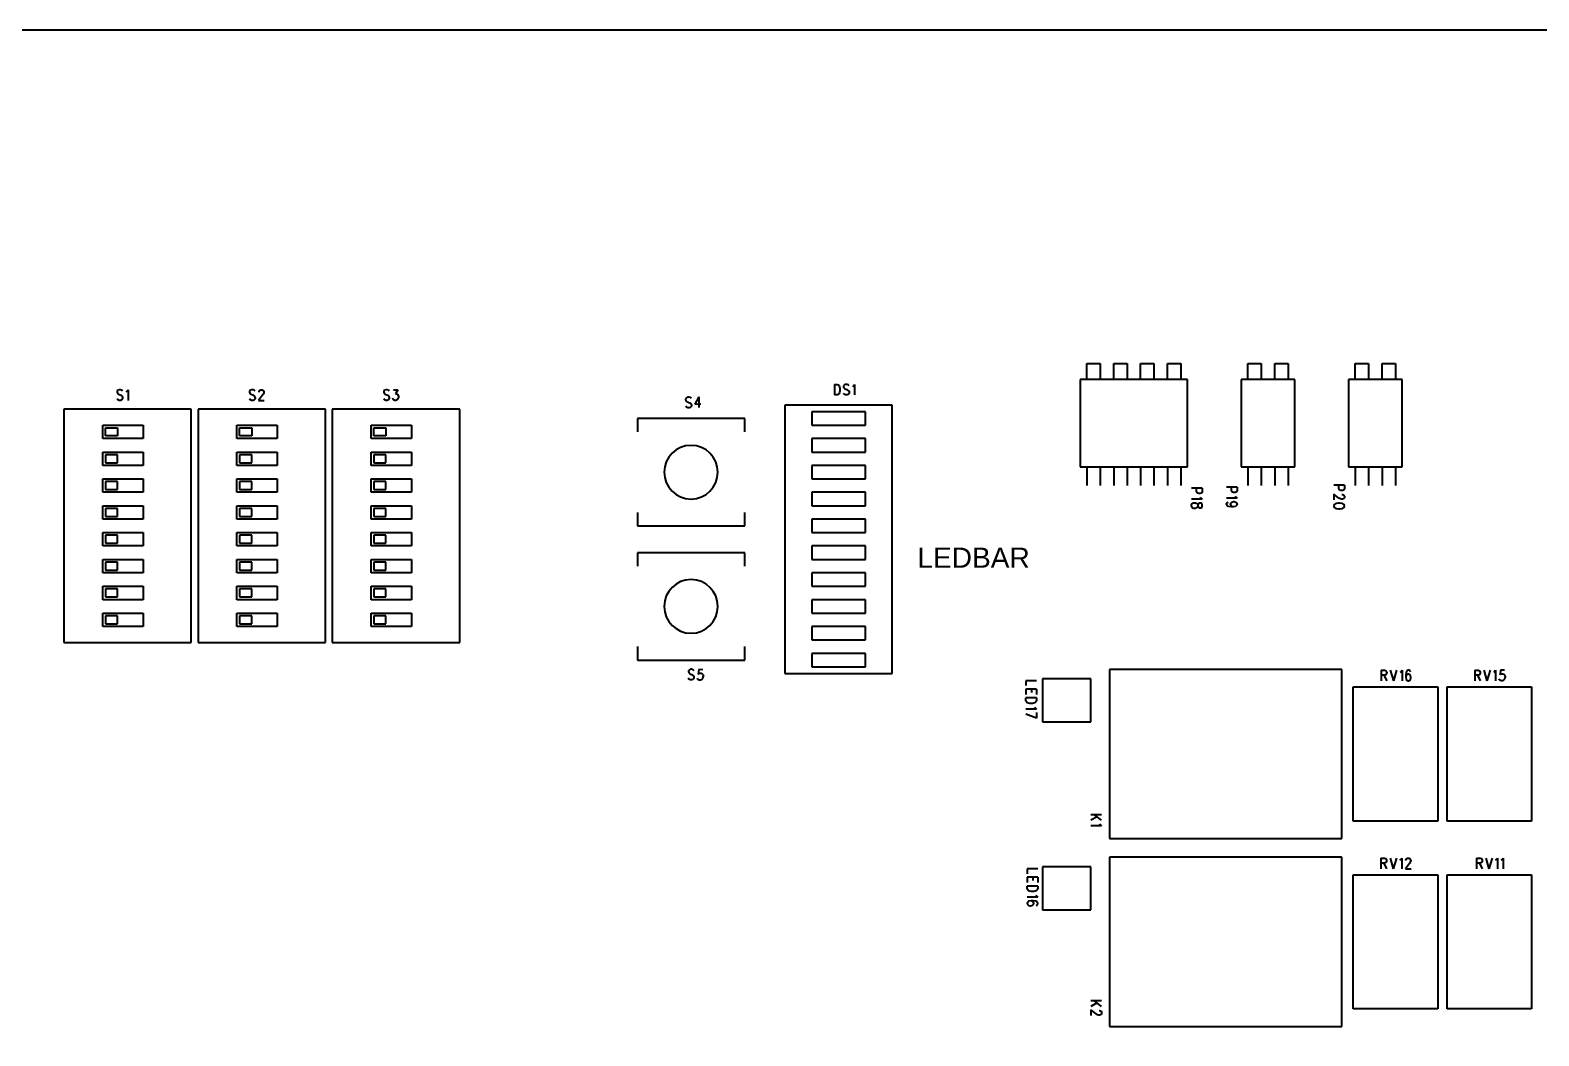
# Model space of a CAD drawing. Header units: millimetres. Extents: x 431884 to 533746, y -292344 to -203978.
# Drawn here: x 473437 to 501546, y -222712 to -203978 of the extents above; entities that cross this region are included whole.
import ezdxf
from ezdxf.enums import TextEntityAlignment as Align

# ---------------------------------------------------------------- set-up
doc = ezdxf.new("R2010")
doc.units = ezdxf.units.MM
doc.header["$LTSCALE"] = 12.5
doc.header["$MEASUREMENT"] = 0
doc.layers.add('SST001026_PHO', color=9, linetype='Continuous')
doc.styles.get("Standard").update_dxf_attribs({"font": 'arial.ttf'})

# ---------------------------------------------------------------- blocks, each defined once
blk = doc.blocks.new('8-Way APC')
blk.add_lwpolyline([(510464, -203978), (456008, -203978), (456008, -292344), (510464, -292344)], close=True)
at = {"layer": 'SST001026_PHO', "color": 0}
for p, q in [((493125, -210487), (493125, -210187)), ((493125, -210187), (493375, -210187)), ((493375, -210187), (493375, -210487)), ((493625, -210487), (493625, -210187)), ((493625, -210187), (493875, -210187)), ((493875, -210187), (493875, -210487)), ((494125, -210487), (494125, -210187)), ((494125, -210187), (494375, -210187)), ((494375, -210187), (494375, -210487)), ((494625, -210487), (494625, -210187)), ((494625, -210187), (494875, -210187)), ((494875, -210187), (494875, -210487)), ((496125, -210487), (496125, -210187)), ((496125, -210187), (496375, -210187)), ((496375, -210187), (496375, -210487)), ((496625, -210487), (496625, -210187)), ((496625, -210187), (496875, -210187)), ((496875, -210187), (496875, -210487)), ((498125, -210487), (498125, -210187)), ((498125, -210187), (498375, -210187)), ((498375, -210187), (498375, -210487)), ((498625, -210487), (498625, -210187)), ((498625, -210187), (498875, -210187)), ((498875, -210187), (498875, -210487)), ((495000, -210487), (493000, -210487)), ((493000, -210487), (493000, -212112)), ((495000, -212112), (495000, -210487)), ((497000, -210487), (496000, -210487)), ((496000, -210487), (496000, -212112)), ((497000, -212112), (497000, -210487)), ((499000, -210487), (498000, -210487)), ((498000, -210487), (498000, -212112)), ((499000, -212112), (499000, -210487)), ((475072, -210686), (475057, -210705)), ((475057, -210705), (475057, -210724)), ((475057, -210724), (475064, -210743)), ((475064, -210743), (475072, -210752)), ((475094, -210677), (475072, -210686)), ((475072, -210752), (475086, -210761)), ((475086, -210761), (475131, -210780)), ((475123, -210677), (475094, -210677)), ((475146, -210686), (475123, -210677)), ((475131, -210780), (475146, -210789)), ((475160, -210705), (475146, -210686)), ((475146, -210789), (475153, -210799)), ((475153, -210799), (475160, -210818)), ((475227, -210714), (475242, -210705)), ((475242, -210705), (475264, -210677)), ((475264, -210677), (475264, -210874)), ((477538, -210686), (477524, -210705)), ((477524, -210705), (477524, -210724)), ((477524, -210724), (477531, -210743)), ((477531, -210743), (477538, -210752)), ((477561, -210677), (477538, -210686)), ((477538, -210752), (477553, -210761)), ((477553, -210761), (477597, -210780)), ((477590, -210677), (477561, -210677)), ((477612, -210686), (477590, -210677)), ((477597, -210780), (477612, -210789)), ((477627, -210705), (477612, -210686)), ((477612, -210789), (477620, -210799)), ((477620, -210799), (477627, -210818)), ((477767, -210780), (477694, -210874)), ((477701, -210714), (477708, -210696)), ((477701, -210724), (477701, -210714)), ((477708, -210696), (477716, -210686)), ((477716, -210686), (477730, -210677)), ((477730, -210677), (477760, -210677)), ((477760, -210677), (477775, -210686)), ((477782, -210752), (477767, -210780)), ((477775, -210686), (477782, -210696)), ((477782, -210696), (477790, -210714)), ((477790, -210733), (477782, -210752)), ((477790, -210714), (477790, -210733)), ((480038, -210686), (480024, -210705)), ((480024, -210705), (480024, -210724)), ((480024, -210724), (480031, -210743)), ((480031, -210743), (480038, -210752)), ((480061, -210677), (480038, -210686)), ((480038, -210752), (480053, -210761)), ((480053, -210761), (480097, -210780)), ((480090, -210677), (480061, -210677)), ((480112, -210686), (480090, -210677)), ((480097, -210780), (480112, -210789)), ((480127, -210705), (480112, -210686)), ((480112, -210789), (480120, -210799)), ((480120, -210799), (480127, -210818)), ((480208, -210677), (480290, -210677)), ((480290, -210677), (480245, -210752)), ((480245, -210752), (480267, -210752)), ((480267, -210752), (480282, -210761)), ((480282, -210761), (480290, -210771)), ((480290, -210771), (480297, -210799)), ((480297, -210799), (480297, -210818)), ((485686, -210815), (485664, -210824)), ((485716, -210814), (485686, -210815)), ((485738, -210823), (485716, -210814)), ((485893, -210810), (485822, -210943)), ((485893, -210810), (485897, -211007)), ((488422, -210577), (488474, -210577)), ((488422, -210577), (488422, -210774)), ((488474, -210774), (488422, -210774)), ((488474, -210577), (488496, -210586)), ((488496, -210764), (488474, -210774)), ((488496, -210586), (488511, -210605)), ((488511, -210746), (488496, -210764)), ((488511, -210605), (488518, -210624)), ((488518, -210727), (488511, -210746)), ((488518, -210624), (488525, -210652)), ((488525, -210699), (488518, -210727)), ((488525, -210652), (488525, -210699)), ((488607, -210586), (488592, -210605)), ((488592, -210605), (488592, -210624)), ((488592, -210624), (488599, -210643)), ((488607, -210764), (488592, -210746)), ((488599, -210643), (488607, -210652)), ((488629, -210577), (488607, -210586)), ((488607, -210652), (488621, -210661)), ((488629, -210774), (488607, -210764)), ((488621, -210661), (488666, -210680)), ((488658, -210577), (488629, -210577)), ((488658, -210774), (488629, -210774)), ((488680, -210586), (488658, -210577)), ((488680, -210764), (488658, -210774)), ((488666, -210680), (488680, -210689)), ((488695, -210605), (488680, -210586)), ((488680, -210689), (488688, -210699)), ((488695, -210746), (488680, -210764)), ((488688, -210699), (488695, -210718)), ((488695, -210718), (488695, -210746)), ((488762, -210614), (488776, -210605)), ((488776, -210605), (488799, -210577)), ((488799, -210577), (488799, -210774)), ((474065, -211037), (474065, -215387)), ((476440, -211037), (474065, -211037)), ((475072, -210864), (475057, -210846)), ((475094, -210874), (475072, -210864)), ((475123, -210874), (475094, -210874)), ((475146, -210864), (475123, -210874)), ((475160, -210846), (475146, -210864)), ((475160, -210818), (475160, -210846)), ((476440, -215387), (476440, -211037)), ((476565, -211037), (476565, -215387)), ((478940, -211037), (476565, -211037)), ((477538, -210864), (477524, -210846)), ((477561, -210874), (477538, -210864)), ((477590, -210874), (477561, -210874)), ((477612, -210864), (477590, -210874)), ((477627, -210846), (477612, -210864)), ((477627, -210818), (477627, -210846)), ((477694, -210874), (477797, -210874)), ((478940, -215387), (478940, -211037)), ((479065, -211037), (479065, -215387)), ((481440, -211037), (479065, -211037)), ((480038, -210864), (480024, -210846)), ((480061, -210874), (480038, -210864)), ((480090, -210874), (480061, -210874)), ((480112, -210864), (480090, -210874)), ((480127, -210846), (480112, -210864)), ((480127, -210818), (480127, -210846)), ((480201, -210855), (480194, -210836)), ((480208, -210864), (480201, -210855)), ((480230, -210874), (480208, -210864)), ((480253, -210874), (480230, -210874)), ((480275, -210864), (480253, -210874)), ((480290, -210846), (480275, -210864)), ((480297, -210818), (480290, -210846)), ((481440, -215387), (481440, -211037)), ((485664, -210824), (485650, -210844)), ((485650, -210844), (485650, -210862)), ((485650, -210862), (485658, -210881)), ((485668, -211003), (485653, -210984)), ((485658, -210881), (485666, -210890)), ((485666, -210890), (485681, -210899)), ((485691, -211011), (485668, -211003)), ((485681, -210899), (485726, -210917)), ((485720, -211011), (485691, -211011)), ((485742, -211001), (485720, -211011)), ((485726, -210917), (485741, -210926)), ((485753, -210841), (485738, -210823)), ((485741, -210926), (485748, -210935)), ((485757, -210982), (485742, -211001)), ((485748, -210935), (485756, -210954)), ((485756, -210954), (485757, -210982)), ((485822, -210943), (485933, -210940)), ((489500, -210962), (487500, -210962)), ((487500, -210962), (487500, -215962)), ((488000, -211087), (488000, -211337)), ((489000, -211087), (488000, -211087)), ((489000, -211337), (489000, -211087)), ((489500, -215962), (489500, -210962)), ((474790, -211587), (474790, -211337)), ((474790, -211337), (475540, -211337)), ((475540, -211337), (475540, -211587)), ((477290, -211587), (477290, -211337)), ((477290, -211337), (478040, -211337)), ((478040, -211337), (478040, -211587)), ((479790, -211587), (479790, -211337)), ((479790, -211337), (480540, -211337)), ((480540, -211337), (480540, -211587)), ((486750, -211212), (484750, -211212)), ((484750, -211212), (484750, -211462)), ((486750, -211462), (486750, -211212)), ((488000, -211337), (489000, -211337)), ((475540, -211587), (474790, -211587)), ((474840, -211537), (474840, -211387)), ((474840, -211387), (475065, -211387)), ((475065, -211537), (474840, -211537)), ((475065, -211387), (475065, -211537)), ((478040, -211587), (477290, -211587)), ((477340, -211537), (477340, -211387)), ((477340, -211387), (477565, -211387)), ((477565, -211537), (477340, -211537)), ((477565, -211387), (477565, -211537)), ((480540, -211587), (479790, -211587)), ((479840, -211537), (479840, -211387)), ((479840, -211387), (480065, -211387)), ((480065, -211537), (479840, -211537)), ((480065, -211387), (480065, -211537)), ((488000, -211587), (488000, -211837)), ((489000, -211587), (488000, -211587)), ((489000, -211837), (489000, -211587)), ((474790, -212087), (474790, -211837)), ((474790, -211837), (475540, -211837)), ((474840, -211887), (474840, -212037)), ((475065, -211887), (474840, -211887)), ((475065, -212037), (475065, -211887)), ((475540, -211837), (475540, -212087)), ((477290, -212087), (477290, -211837)), ((477290, -211837), (478040, -211837)), ((477340, -211887), (477340, -212037)), ((477565, -211887), (477340, -211887)), ((477565, -212037), (477565, -211887)), ((478040, -211837), (478040, -212087)), ((479790, -212087), (479790, -211837)), ((479790, -211837), (480540, -211837)), ((479840, -211887), (479840, -212037)), ((480065, -211887), (479840, -211887)), ((480065, -212037), (480065, -211887)), ((480540, -211837), (480540, -212087)), ((488000, -211837), (489000, -211837)), ((475540, -212087), (474790, -212087)), ((474840, -212037), (475065, -212037)), ((478040, -212087), (477290, -212087)), ((477340, -212037), (477565, -212037)), ((480540, -212087), (479790, -212087)), ((479840, -212037), (480065, -212037)), ((488000, -212087), (488000, -212337)), ((489000, -212087), (488000, -212087)), ((489000, -212337), (489000, -212087)), ((493000, -212112), (495000, -212112)), ((493125, -212112), (493125, -212462)), ((493375, -212112), (493375, -212462)), ((493625, -212112), (493625, -212462)), ((493875, -212112), (493875, -212462)), ((494125, -212112), (494125, -212462)), ((494375, -212112), (494375, -212462)), ((494625, -212112), (494625, -212462)), ((494875, -212112), (494875, -212462)), ((496000, -212112), (497000, -212112)), ((496125, -212112), (496125, -212462)), ((496375, -212112), (496375, -212462)), ((496625, -212112), (496625, -212462)), ((496875, -212112), (496875, -212462)), ((498000, -212112), (499000, -212112)), ((498125, -212112), (498125, -212462)), ((498375, -212112), (498375, -212462)), ((498625, -212112), (498625, -212462)), ((498875, -212112), (498875, -212462)), ((474790, -212587), (474790, -212337)), ((474790, -212337), (475540, -212337)), ((474840, -212387), (474840, -212537)), ((475065, -212387), (474840, -212387)), ((475065, -212537), (475065, -212387)), ((475540, -212337), (475540, -212587)), ((477290, -212587), (477290, -212337)), ((477290, -212337), (478040, -212337)), ((477340, -212387), (477340, -212537)), ((477565, -212387), (477340, -212387)), ((477565, -212537), (477565, -212387)), ((478040, -212337), (478040, -212587)), ((479790, -212587), (479790, -212337)), ((479790, -212337), (480540, -212337)), ((479840, -212387), (479840, -212537)), ((480065, -212387), (479840, -212387)), ((480065, -212537), (480065, -212387)), ((480540, -212337), (480540, -212587)), ((488000, -212337), (489000, -212337)), ((495924, -212488), (495727, -212488)), ((495821, -212554), (495821, -212488)), ((495924, -212488), (495924, -212554)), ((497924, -212451), (497727, -212451)), ((497821, -212517), (497821, -212451)), ((497924, -212451), (497924, -212517)), ((475540, -212587), (474790, -212587)), ((474840, -212537), (475065, -212537)), ((478040, -212587), (477290, -212587)), ((477340, -212537), (477565, -212537)), ((480540, -212587), (479790, -212587)), ((479840, -212537), (480065, -212537)), ((488000, -212587), (488000, -212837)), ((489000, -212587), (488000, -212587)), ((489000, -212837), (489000, -212587)), ((495274, -212509), (495077, -212509)), ((495274, -212716), (495077, -212716)), ((495096, -212790), (495115, -212782)), ((495115, -212782), (495143, -212782)), ((495143, -212782), (495162, -212790)), ((495171, -212576), (495171, -212509)), ((495181, -212598), (495171, -212576)), ((495190, -212605), (495181, -212598)), ((495209, -212612), (495190, -212605)), ((495237, -212612), (495209, -212612)), ((495256, -212605), (495237, -212612)), ((495237, -212679), (495246, -212694)), ((495246, -212694), (495274, -212716)), ((495265, -212598), (495256, -212605)), ((495274, -212576), (495265, -212598)), ((495274, -212509), (495274, -212576)), ((495924, -212695), (495727, -212695)), ((495727, -212798), (495737, -212776)), ((495737, -212776), (495756, -212768)), ((495802, -212805), (495812, -212783)), ((495812, -212783), (495831, -212768)), ((495831, -212576), (495821, -212554)), ((495840, -212584), (495831, -212576)), ((495831, -212768), (495859, -212761)), ((495859, -212591), (495840, -212584)), ((495887, -212591), (495859, -212591)), ((495859, -212761), (495868, -212761)), ((495868, -212761), (495896, -212768)), ((495906, -212584), (495887, -212591)), ((495887, -212658), (495896, -212672)), ((495896, -212672), (495924, -212695)), ((495896, -212768), (495915, -212783)), ((495915, -212576), (495906, -212584)), ((495924, -212554), (495915, -212576)), ((495915, -212783), (495924, -212805)), ((497727, -212621), (497727, -212724)), ((497821, -212695), (497727, -212621)), ((497831, -212539), (497821, -212517)), ((497849, -212709), (497821, -212695)), ((497840, -212547), (497831, -212539)), ((497859, -212554), (497840, -212547)), ((497868, -212717), (497849, -212709)), ((497887, -212554), (497859, -212554)), ((497887, -212717), (497868, -212717)), ((497877, -212628), (497887, -212628)), ((497906, -212547), (497887, -212554)), ((497887, -212628), (497906, -212635)), ((497906, -212709), (497887, -212717)), ((497915, -212539), (497906, -212547)), ((497906, -212635), (497915, -212643)), ((497915, -212702), (497906, -212709)), ((497924, -212517), (497915, -212539)), ((497915, -212643), (497924, -212658)), ((497924, -212687), (497915, -212702)), ((497924, -212658), (497924, -212687)), ((474790, -213087), (474790, -212837)), ((474790, -212837), (475540, -212837)), ((474840, -212887), (474840, -213037)), ((475065, -212887), (474840, -212887)), ((474840, -213037), (475065, -213037)), ((475065, -213037), (475065, -212887)), ((475540, -212837), (475540, -213087)), ((477290, -213087), (477290, -212837)), ((477290, -212837), (478040, -212837)), ((477340, -212887), (477340, -213037)), ((477565, -212887), (477340, -212887)), ((477340, -213037), (477565, -213037)), ((477565, -213037), (477565, -212887)), ((478040, -212837), (478040, -213087)), ((479790, -213087), (479790, -212837)), ((479790, -212837), (480540, -212837)), ((479840, -212887), (479840, -213037)), ((480065, -212887), (479840, -212887)), ((479840, -213037), (480065, -213037)), ((480065, -213037), (480065, -212887)), ((480540, -212837), (480540, -213087)), ((484750, -212962), (484750, -213212)), ((486750, -213212), (486750, -212962)), ((488000, -212837), (489000, -212837)), ((495077, -212819), (495087, -212797)), ((495077, -212849), (495077, -212819)), ((495087, -212871), (495077, -212849)), ((495087, -212797), (495096, -212790)), ((495096, -212878), (495087, -212871)), ((495115, -212886), (495096, -212878)), ((495143, -212886), (495115, -212886)), ((495162, -212878), (495143, -212886)), ((495162, -212790), (495181, -212804)), ((495181, -212864), (495162, -212878)), ((495181, -212804), (495190, -212827)), ((495190, -212841), (495181, -212864)), ((495199, -212812), (495190, -212841)), ((495190, -212827), (495199, -212856)), ((495209, -212797), (495199, -212812)), ((495199, -212856), (495209, -212871)), ((495227, -212790), (495209, -212797)), ((495209, -212871), (495227, -212878)), ((495246, -212790), (495227, -212790)), ((495227, -212878), (495246, -212878)), ((495265, -212797), (495246, -212790)), ((495246, -212878), (495265, -212871)), ((495274, -212819), (495265, -212797)), ((495265, -212871), (495274, -212849)), ((495274, -212849), (495274, -212819)), ((495727, -212813), (495727, -212798)), ((495737, -212835), (495727, -212813)), ((495765, -212850), (495737, -212835)), ((495812, -212857), (495765, -212850)), ((495802, -212813), (495802, -212805)), ((495812, -212835), (495802, -212813)), ((495831, -212850), (495812, -212835)), ((495859, -212857), (495812, -212857)), ((495859, -212857), (495831, -212850)), ((495896, -212850), (495859, -212857)), ((495915, -212835), (495896, -212850)), ((495924, -212813), (495915, -212835)), ((495924, -212805), (495924, -212813)), ((497737, -212813), (497727, -212835)), ((497727, -212835), (497727, -212850)), ((497727, -212850), (497737, -212872)), ((497765, -212798), (497737, -212813)), ((497737, -212872), (497765, -212887)), ((497812, -212791), (497765, -212798)), ((497765, -212887), (497812, -212894)), ((497840, -212791), (497812, -212791)), ((497812, -212894), (497840, -212894)), ((497887, -212798), (497840, -212791)), ((497840, -212894), (497887, -212887)), ((497915, -212813), (497887, -212798)), ((497887, -212887), (497915, -212872)), ((497924, -212835), (497915, -212813)), ((497915, -212872), (497924, -212850)), ((497924, -212850), (497924, -212835)), ((475540, -213087), (474790, -213087)), ((474790, -213587), (474790, -213337)), ((474790, -213337), (475540, -213337)), ((475540, -213337), (475540, -213587)), ((478040, -213087), (477290, -213087)), ((477290, -213587), (477290, -213337)), ((477290, -213337), (478040, -213337)), ((478040, -213337), (478040, -213587)), ((480540, -213087), (479790, -213087)), ((479790, -213587), (479790, -213337)), ((479790, -213337), (480540, -213337)), ((480540, -213337), (480540, -213587)), ((484750, -213212), (486750, -213212)), ((488000, -213087), (488000, -213337)), ((489000, -213087), (488000, -213087)), ((488000, -213337), (489000, -213337)), ((489000, -213337), (489000, -213087)), ((475540, -213587), (474790, -213587)), ((474840, -213387), (474840, -213537)), ((475065, -213387), (474840, -213387)), ((474840, -213537), (475065, -213537)), ((475065, -213537), (475065, -213387)), ((478040, -213587), (477290, -213587)), ((477340, -213387), (477340, -213537)), ((477565, -213387), (477340, -213387)), ((477340, -213537), (477565, -213537)), ((477565, -213537), (477565, -213387)), ((480540, -213587), (479790, -213587)), ((479840, -213387), (479840, -213537)), ((480065, -213387), (479840, -213387)), ((479840, -213537), (480065, -213537)), ((480065, -213537), (480065, -213387)), ((488000, -213587), (488000, -213837)), ((489000, -213587), (488000, -213587)), ((489000, -213837), (489000, -213587)), ((474790, -214087), (474790, -213837)), ((474790, -213837), (475540, -213837)), ((474840, -213887), (474840, -214037)), ((475065, -213887), (474840, -213887)), ((475065, -214037), (475065, -213887)), ((475540, -213837), (475540, -214087)), ((477290, -214087), (477290, -213837)), ((477290, -213837), (478040, -213837)), ((477340, -213887), (477340, -214037)), ((477565, -213887), (477340, -213887)), ((477565, -214037), (477565, -213887)), ((478040, -213837), (478040, -214087)), ((479790, -214087), (479790, -213837)), ((479790, -213837), (480540, -213837)), ((479840, -213887), (479840, -214037)), ((480065, -213887), (479840, -213887)), ((480065, -214037), (480065, -213887)), ((480540, -213837), (480540, -214087)), ((486750, -213712), (484750, -213712)), ((484750, -213712), (484750, -213962)), ((486750, -213962), (486750, -213712)), ((488000, -213837), (489000, -213837)), ((475540, -214087), (474790, -214087)), ((474840, -214037), (475065, -214037)), ((478040, -214087), (477290, -214087)), ((477340, -214037), (477565, -214037)), ((480540, -214087), (479790, -214087)), ((479840, -214037), (480065, -214037)), ((488000, -214087), (488000, -214337)), ((489000, -214087), (488000, -214087)), ((489000, -214337), (489000, -214087)), ((474790, -214587), (474790, -214337)), ((474790, -214337), (475540, -214337)), ((474840, -214387), (474840, -214537)), ((475065, -214387), (474840, -214387)), ((475065, -214537), (475065, -214387)), ((475540, -214337), (475540, -214587)), ((477290, -214587), (477290, -214337)), ((477290, -214337), (478040, -214337)), ((477340, -214387), (477340, -214537)), ((477565, -214387), (477340, -214387)), ((477565, -214537), (477565, -214387)), ((478040, -214337), (478040, -214587)), ((479790, -214587), (479790, -214337)), ((479790, -214337), (480540, -214337)), ((479840, -214387), (479840, -214537)), ((480065, -214387), (479840, -214387)), ((480065, -214537), (480065, -214387)), ((480540, -214337), (480540, -214587)), ((488000, -214337), (489000, -214337)), ((475540, -214587), (474790, -214587)), ((474840, -214537), (475065, -214537)), ((478040, -214587), (477290, -214587)), ((477340, -214537), (477565, -214537)), ((480540, -214587), (479790, -214587)), ((479840, -214537), (480065, -214537)), ((488000, -214587), (488000, -214837)), ((489000, -214587), (488000, -214587)), ((489000, -214837), (489000, -214587)), ((474790, -215087), (474790, -214837)), ((474790, -214837), (475540, -214837)), ((474840, -214887), (474840, -215037)), ((475065, -214887), (474840, -214887)), ((475065, -215037), (475065, -214887)), ((475540, -214837), (475540, -215087)), ((477290, -215087), (477290, -214837)), ((477290, -214837), (478040, -214837)), ((477340, -214887), (477340, -215037)), ((477565, -214887), (477340, -214887)), ((477565, -215037), (477565, -214887)), ((478040, -214837), (478040, -215087)), ((479790, -215087), (479790, -214837)), ((479790, -214837), (480540, -214837)), ((479840, -214887), (479840, -215037)), ((480065, -214887), (479840, -214887)), ((480065, -215037), (480065, -214887)), ((480540, -214837), (480540, -215087)), ((488000, -214837), (489000, -214837)), ((475540, -215087), (474790, -215087)), ((474840, -215037), (475065, -215037)), ((478040, -215087), (477290, -215087)), ((477340, -215037), (477565, -215037)), ((480540, -215087), (479790, -215087)), ((479840, -215037), (480065, -215037)), ((488000, -215087), (488000, -215337)), ((489000, -215087), (488000, -215087)), ((489000, -215337), (489000, -215087)), ((474065, -215387), (476440, -215387)), ((476565, -215387), (478940, -215387)), ((479065, -215387), (481440, -215387)), ((484750, -215462), (484750, -215712)), ((486750, -215712), (486750, -215462)), ((488000, -215337), (489000, -215337)), ((488000, -215587), (488000, -215837)), ((489000, -215587), (488000, -215587)), ((489000, -215837), (489000, -215587)), ((484750, -215712), (486750, -215712)), ((488000, -215837), (489000, -215837)), ((485712, -216069), (485698, -216049)), ((485704, -215909), (485703, -215927)), ((485703, -215927), (485710, -215946)), ((485719, -215891), (485704, -215909)), ((485710, -215946), (485717, -215956)), ((485734, -216079), (485712, -216069)), ((485717, -215956), (485731, -215966)), ((485742, -215882), (485719, -215891)), ((485731, -215966), (485775, -215987)), ((485763, -216080), (485734, -216079)), ((485771, -215883), (485742, -215882)), ((485786, -216072), (485763, -216080)), ((485793, -215894), (485771, -215883)), ((485775, -215987), (485789, -215997)), ((485801, -216054), (485786, -216072)), ((485789, -215997), (485796, -216006)), ((485807, -215913), (485793, -215894)), ((485796, -216006), (485802, -216025)), ((485802, -216025), (485801, -216054)), ((485875, -216066), (485868, -216047)), ((485882, -216076), (485875, -216066)), ((485903, -216086), (485882, -216076)), ((485897, -215889), (485886, -215973)), ((485886, -215973), (485894, -215964)), ((485894, -215964), (485916, -215955)), ((485971, -215892), (485897, -215889)), ((485926, -216087), (485903, -216086)), ((485916, -215955), (485938, -215956)), ((485948, -216078), (485926, -216087)), ((485938, -215956), (485960, -215966)), ((485964, -216060), (485948, -216078)), ((485960, -215966), (485974, -215986)), ((485972, -216033), (485964, -216060)), ((485980, -216014), (485972, -216033)), ((485974, -215986), (485980, -216014)), ((487500, -215962), (489500, -215962)), ((491988, -216100), (491988, -216189)), ((492185, -216100), (491988, -216100)), ((492300, -216062), (492300, -216862)), ((493200, -216062), (492300, -216062)), ((493200, -216862), (493200, -216062)), ((493547, -215887), (493547, -219037)), ((497878, -215887), (493547, -215887)), ((497878, -219037), (497878, -215887)), ((498608, -215902), (498675, -215902)), ((498608, -215902), (498608, -216099)), ((498675, -215996), (498608, -215996)), ((498660, -215996), (498712, -216099)), ((498675, -215902), (498697, -215911)), ((498697, -215986), (498675, -215996)), ((498697, -215911), (498704, -215921)), ((498704, -215977), (498697, -215986)), ((498704, -215921), (498712, -215939)), ((498712, -215958), (498704, -215977)), ((498712, -215939), (498712, -215958)), ((498778, -215902), (498837, -216099)), ((498896, -215902), (498837, -216099)), ((498963, -215939), (498978, -215930)), ((498978, -215930), (499000, -215902)), ((499000, -215902), (499000, -216099)), ((499074, -215939), (499066, -215986)), ((499066, -215986), (499066, -216033)), ((499074, -216005), (499066, -216033)), ((499066, -216033), (499074, -216071)), ((499088, -215911), (499074, -215939)), ((499088, -215986), (499074, -216005)), ((499074, -216071), (499088, -216089)), ((499111, -215902), (499088, -215911)), ((499111, -215977), (499088, -215986)), ((499088, -216089), (499111, -216099)), ((499125, -215902), (499111, -215902)), ((499118, -215977), (499111, -215977)), ((499111, -216099), (499118, -216099)), ((499140, -215986), (499118, -215977)), ((499118, -216099), (499140, -216089)), ((499147, -215911), (499125, -215902)), ((499155, -216005), (499140, -215986)), ((499140, -216089), (499155, -216071)), ((499155, -215930), (499147, -215911)), ((499162, -216033), (499155, -216005)), ((499155, -216071), (499162, -216043)), ((499162, -216043), (499162, -216033)), ((500351, -215902), (500417, -215902)), ((500351, -215902), (500351, -216099)), ((500417, -215996), (500351, -215996)), ((500403, -215996), (500454, -216099)), ((500417, -215902), (500440, -215911)), ((500440, -215986), (500417, -215996)), ((500440, -215911), (500447, -215921)), ((500447, -215977), (500440, -215986)), ((500447, -215921), (500454, -215939)), ((500454, -215958), (500447, -215977)), ((500454, -215939), (500454, -215958)), ((500521, -215902), (500580, -216099)), ((500639, -215902), (500580, -216099)), ((500705, -215939), (500720, -215930)), ((500720, -215930), (500742, -215902)), ((500742, -215902), (500742, -216099)), ((500816, -216080), (500809, -216061)), ((500824, -216089), (500816, -216080)), ((500831, -215902), (500824, -215986)), ((500824, -215986), (500831, -215977)), ((500846, -216099), (500824, -216089)), ((500905, -215902), (500831, -215902)), ((500831, -215977), (500853, -215968)), ((500868, -216099), (500846, -216099)), ((500853, -215968), (500875, -215968)), ((500890, -216089), (500868, -216099)), ((500875, -215968), (500897, -215977)), ((500905, -216071), (500890, -216089)), ((500897, -215977), (500912, -215996)), ((500912, -216043), (500905, -216071)), ((500912, -215996), (500920, -216024)), ((500920, -216024), (500912, -216043)), ((491988, -216255), (491988, -216351)), ((492185, -216255), (491988, -216255)), ((491988, -216470), (491988, -216418)), ((492185, -216418), (491988, -216418)), ((492091, -216255), (492091, -216314)), ((492185, -216255), (492185, -216351)), ((492185, -216418), (492185, -216470)), ((498088, -216212), (499662, -216212)), ((498088, -218712), (498088, -216212)), ((499662, -216212), (499662, -218712)), ((499838, -216212), (501412, -216212)), ((499838, -218712), (499838, -216212)), ((501412, -216212), (501412, -218712)), ((491998, -216492), (491988, -216470)), ((492185, -216625), (491988, -216625)), ((492016, -216506), (491998, -216492)), ((492035, -216514), (492016, -216506)), ((492063, -216521), (492035, -216514)), ((492110, -216521), (492063, -216521)), ((492138, -216514), (492110, -216521)), ((492157, -216506), (492138, -216514)), ((492148, -216588), (492157, -216602)), ((492176, -216492), (492157, -216506)), ((492157, -216602), (492185, -216625)), ((492185, -216470), (492176, -216492)), ((492185, -216691), (492185, -216795)), ((492185, -216795), (491988, -216721)), ((492300, -216862), (493200, -216862)), ((493399, -218594), (493202, -218594)), ((493315, -218631), (493202, -218697)), ((493399, -218697), (493268, -218594)), ((493399, -218801), (493202, -218801)), ((493362, -218764), (493371, -218779)), ((493371, -218779), (493399, -218801)), ((499662, -218712), (498088, -218712)), ((501412, -218712), (499838, -218712)), ((493547, -219037), (497878, -219037)), ((493547, -219387), (493547, -222537)), ((497878, -219387), (493547, -219387)), ((497878, -222537), (497878, -219387)), ((498605, -219402), (498671, -219402)), ((498605, -219402), (498605, -219599)), ((498671, -219496), (498605, -219496)), ((498656, -219496), (498708, -219599)), ((498671, -219402), (498693, -219411)), ((498693, -219486), (498671, -219496)), ((498693, -219411), (498701, -219421)), ((498701, -219477), (498693, -219486)), ((498701, -219421), (498708, -219439)), ((498708, -219458), (498701, -219477)), ((498708, -219439), (498708, -219458)), ((498774, -219402), (498834, -219599)), ((498893, -219402), (498834, -219599)), ((498959, -219439), (498974, -219430)), ((498974, -219430), (498996, -219402)), ((498996, -219402), (498996, -219599)), ((499136, -219505), (499063, -219599)), ((499070, -219439), (499077, -219421)), ((499070, -219449), (499070, -219439)), ((499077, -219421), (499085, -219411)), ((499085, -219411), (499099, -219402)), ((499099, -219402), (499129, -219402)), ((499129, -219402), (499144, -219411)), ((499151, -219477), (499136, -219505)), ((499144, -219411), (499151, -219421)), ((499151, -219421), (499159, -219439)), ((499159, -219458), (499151, -219477)), ((499159, -219439), (499159, -219458)), ((500388, -219402), (500454, -219402)), ((500388, -219402), (500388, -219599)), ((500454, -219496), (500388, -219496)), ((500440, -219496), (500491, -219599)), ((500454, -219402), (500476, -219411)), ((500476, -219486), (500454, -219496)), ((500476, -219411), (500484, -219421)), ((500484, -219477), (500476, -219486)), ((500484, -219421), (500491, -219439)), ((500491, -219458), (500484, -219477)), ((500491, -219439), (500491, -219458)), ((500558, -219402), (500617, -219599)), ((500676, -219402), (500617, -219599)), ((500742, -219439), (500757, -219430)), ((500757, -219430), (500779, -219402)), ((500779, -219402), (500779, -219599)), ((500846, -219439), (500861, -219430)), ((500861, -219430), (500883, -219402)), ((500883, -219402), (500883, -219599)), ((492013, -219604), (492013, -219693)), ((492210, -219604), (492013, -219604)), ((492013, -219759), (492013, -219855)), ((492210, -219759), (492013, -219759)), ((492116, -219759), (492116, -219818)), ((492210, -219759), (492210, -219855)), ((492300, -219562), (492300, -220362)), ((493200, -219562), (492300, -219562)), ((493200, -220362), (493200, -219562)), ((498088, -219712), (499662, -219712)), ((498088, -222212), (498088, -219712)), ((499063, -219599), (499166, -219599)), ((499662, -219712), (499662, -222212)), ((499838, -219712), (501412, -219712)), ((499838, -222212), (499838, -219712)), ((501412, -219712), (501412, -222212)), ((492013, -219973), (492013, -219922)), ((492210, -219922), (492013, -219922)), ((492023, -219995), (492013, -219973)), ((492041, -220010), (492023, -219995)), ((492060, -220018), (492041, -220010)), ((492088, -220025), (492060, -220018)), ((492135, -220025), (492088, -220025)), ((492163, -220018), (492135, -220025)), ((492182, -220010), (492163, -220018)), ((492173, -220091), (492182, -220106)), ((492201, -219995), (492182, -220010)), ((492210, -219973), (492201, -219995)), ((492210, -219922), (492210, -219973)), ((492210, -220128), (492013, -220128)), ((492023, -220217), (492013, -220239)), ((492013, -220239), (492013, -220247)), ((492013, -220247), (492023, -220269)), ((492041, -220202), (492023, -220217)), ((492023, -220269), (492041, -220283)), ((492079, -220195), (492041, -220202)), ((492041, -220283), (492070, -220291)), ((492070, -220291), (492079, -220291)), ((492107, -220202), (492079, -220195)), ((492126, -220195), (492079, -220195)), ((492079, -220291), (492107, -220283)), ((492126, -220217), (492107, -220202)), ((492107, -220283), (492126, -220269)), ((492173, -220202), (492126, -220195)), ((492135, -220239), (492126, -220217)), ((492126, -220269), (492135, -220247)), ((492135, -220247), (492135, -220239)), ((492201, -220217), (492173, -220202)), ((492182, -220106), (492210, -220128)), ((492182, -220283), (492201, -220276)), ((492210, -220239), (492201, -220217)), ((492201, -220276), (492210, -220254)), ((492210, -220254), (492210, -220239)), ((492300, -220362), (493200, -220362)), ((493399, -222061), (493202, -222061)), ((493315, -222098), (493202, -222164)), ((493202, -222231), (493202, -222334)), ((493296, -222304), (493202, -222231)), ((493399, -222164), (493268, -222061)), ((493324, -222319), (493296, -222304)), ((493343, -222327), (493324, -222319)), ((493362, -222327), (493343, -222327)), ((493352, -222238), (493362, -222238)), ((493362, -222238), (493381, -222245)), ((493381, -222319), (493362, -222327)), ((493381, -222245), (493390, -222253)), ((493390, -222312), (493381, -222319)), ((493390, -222253), (493399, -222268)), ((493399, -222297), (493390, -222312)), ((493399, -222268), (493399, -222297)), ((499662, -222212), (498088, -222212)), ((501412, -222212), (499838, -222212)), ((493547, -222537), (497878, -222537))]:
    blk.add_line(p, q, dxfattribs=at)
for centre, start, end in [((485750, -212212), 90, 270), ((485750, -212212), 270, 90), ((485750, -214712), 90, 270), ((485750, -214712), 270, 90)]:
    blk.add_arc(centre, 500, start, end, dxfattribs=at)
at = {"color": 0}
blk.add_text('LEDBAR', height=375, dxfattribs=at).set_placement((489966, -213992))
for tag, p in [('OUTPUT_NO_1', (514743, -217419)), ('INPUT_NO_1', (432481, -218204)), ('OUTPUT_NO_2', (514743, -220919)), ('INPUT_NO_2', (432481, -221204)), ('INPUT_NO_3', (432481, -224204)), ('OUTPUT_NO_3', (514743, -224419)), ('INPUT_NO_4', (432481, -227204)), ('OUTPUT_NO_4', (514743, -227919)), ('INPUT_NO_5', (432481, -230204)), ('OUTPUT_NO_5', (514743, -231419)), ('INPUT_NO_6', (432481, -233204)), ('OUTPUT_NO_6', (514743, -234919)), ('INPUT_NO_7', (432481, -236204)), ('OUTPUT_NO_7', (514743, -238419)), ('INPUT_NO_8', (432481, -239204)), ('OUTPUT_NO_8', (514743, -241919)), ('MAIN_BATTERY', (514738, -247970)), ('MAINS_FAIL', (514738, -263984)), ('EXP_POWER', (432481, -265181)), ('RS232_1', (514743, -268207)), ('READER_1', (432481, -270683)), ('RS485_1', (514743, -273957)), ('RS485_2', (514743, -279707)), ('AUX_POWER_OUT', (432481, -280936))]:
    blk.add_attdef(tag, text='', height=450).set_placement(p, align=Align.MIDDLE_LEFT)

msp = doc.modelspace()

# ---------------------------------------------------------------- block references
msp.add_blockref('8-Way APC', (0, 0))

doc.saveas('drawing.dxf')
